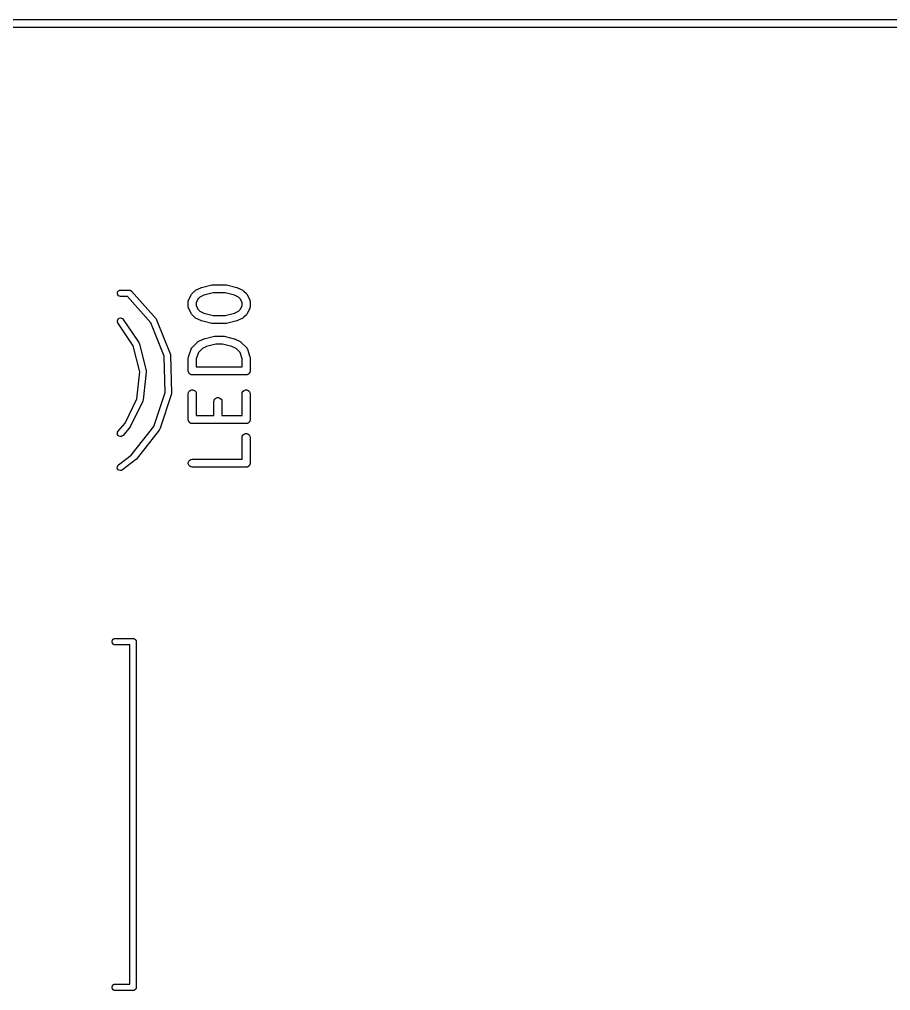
# Model space of a CAD drawing. Header units: millimetres. Extents: x 50 to 169, y 50 to 167.
# Drawn here: x 72.61 to 88.8, y 149.31 to 167.35 of the extents above; entities that cross this region are included whole.
import ezdxf

# ---------------------------------------------------------------- set-up
doc = ezdxf.new("R2010")
doc.units = ezdxf.units.MM
doc.layers.add('BLACK', color=7, linetype='Continuous')

# ---------------------------------------------------------------- blocks, each defined once
blk = doc.blocks.new('hhskb2-Edge.Cuts')
at = {"layer": 'BLACK'}
for p, q in [((36.9, -19.425), (156.1, -19.425)), ((156.025, -19.575), (36.975, -19.575))]:
    blk.add_line(p, q, dxfattribs=at)
blk = doc.blocks.new('hhskb2-F.SilkS')
at = {"layer": 'BLACK'}
for p, q in [((61.3209, -24.4996), (61.328, -24.48)), ((61.3209, -24.5204), (61.3209, -24.4996)), ((61.328, -24.54), (61.3209, -24.5204)), ((61.328, -24.48), (61.3414, -24.464)), ((61.3414, -24.464), (61.3595, -24.4536)), ((61.3595, -24.4536), (61.38, -24.45)), ((61.38, -24.45), (61.536, -24.45)), ((61.536, -24.45), (61.5403, -24.4508)), ((61.5403, -24.4508), (61.5443, -24.4506)), ((61.5443, -24.4506), (61.5495, -24.4524)), ((61.5495, -24.4524), (61.5565, -24.4536)), ((61.5565, -24.4536), (61.561, -24.4562)), ((61.561, -24.4562), (61.564, -24.4572)), ((61.564, -24.4572), (61.5675, -24.46)), ((61.5675, -24.46), (61.5746, -24.464)), ((61.5746, -24.464), (61.5784, -24.4686)), ((61.5784, -24.4686), (61.5804, -24.4701)), ((61.5804, -24.4701), (62.0394, -24.9868)), ((62.6929, -24.5365), (62.7001, -24.5268)), ((62.7001, -24.5268), (62.707, -24.517)), ((62.707, -24.517), (62.7546, -24.4693)), ((62.7546, -24.4693), (62.7644, -24.4625)), ((62.7644, -24.4625), (62.7741, -24.4553)), ((62.7741, -24.4553), (62.8693, -24.4077)), ((62.8693, -24.4077), (62.8772, -24.4053)), ((62.8772, -24.4053), (62.8847, -24.402)), ((62.8847, -24.402), (63.0751, -24.3544)), ((63.1026, -24.5021), (62.929, -24.5455)), ((63.0751, -24.3544), (63.0843, -24.3537)), ((63.0843, -24.3537), (63.0933, -24.3521)), ((63.0933, -24.3521), (63.3314, -24.3521)), ((63.3222, -24.5021), (63.1026, -24.5021)), ((63.4957, -24.5455), (63.3222, -24.5021)), ((63.3314, -24.3521), (63.3405, -24.3537)), ((63.3405, -24.3537), (63.3496, -24.3544)), ((63.3496, -24.3544), (63.5401, -24.402)), ((63.5401, -24.402), (63.5476, -24.4053)), ((63.5476, -24.4053), (63.5554, -24.4077)), ((63.5554, -24.4077), (63.6507, -24.4553)), ((63.6507, -24.4553), (63.6603, -24.4625)), ((63.6603, -24.4625), (63.6702, -24.4693)), ((63.6702, -24.4693), (63.7178, -24.517)), ((63.7178, -24.517), (63.7247, -24.5268)), ((63.7247, -24.5268), (63.7318, -24.5365)), ((61.3414, -24.556), (61.328, -24.54)), ((61.3595, -24.5664), (61.3414, -24.556)), ((61.38, -24.57), (61.3595, -24.5664)), ((61.5086, -24.57), (61.38, -24.57)), ((61.9427, -25.0586), (61.5086, -24.57)), ((62.6374, -24.6652), (62.6381, -24.661)), ((62.6374, -24.7605), (62.6374, -24.6652)), ((62.6379, -24.6567), (62.6404, -24.6482)), ((62.6381, -24.661), (62.6379, -24.6567)), ((62.6404, -24.6482), (62.6419, -24.6396)), ((62.6419, -24.6396), (62.6441, -24.6358)), ((62.6441, -24.6358), (62.6453, -24.6317)), ((62.6453, -24.6317), (62.6929, -24.5365)), ((62.8216, -24.6144), (62.7874, -24.6829)), ((62.7874, -24.6829), (62.7874, -24.7428)), ((62.852, -24.584), (62.8216, -24.6144)), ((62.929, -24.5455), (62.852, -24.584)), ((63.5727, -24.584), (63.4957, -24.5455)), ((63.6031, -24.6144), (63.5727, -24.584)), ((63.6374, -24.6829), (63.6031, -24.6144)), ((63.6374, -24.7428), (63.6374, -24.6829)), ((63.7318, -24.5365), (63.7795, -24.6317)), ((63.7795, -24.6317), (63.7807, -24.6358)), ((63.7807, -24.6358), (63.7829, -24.6396)), ((63.7829, -24.6396), (63.7844, -24.6482)), ((63.7844, -24.6482), (63.7869, -24.6567)), ((63.7869, -24.6567), (63.7866, -24.661)), ((63.7866, -24.661), (63.7874, -24.6652)), ((63.7874, -24.6652), (63.7874, -24.7605)), ((62.6381, -24.7647), (62.6374, -24.7605)), ((62.6379, -24.7691), (62.6381, -24.7647)), ((62.6404, -24.7775), (62.6379, -24.7691)), ((62.6419, -24.7861), (62.6404, -24.7775)), ((62.6441, -24.7899), (62.6419, -24.7861)), ((62.6453, -24.794), (62.6441, -24.7899)), ((62.6929, -24.8893), (62.6453, -24.794)), ((62.7874, -24.7428), (62.8216, -24.8113)), ((62.8216, -24.8113), (62.852, -24.8417)), ((62.852, -24.8417), (62.929, -24.8802)), ((62.929, -24.8802), (63.1026, -24.9236)), ((63.3222, -24.9236), (63.4957, -24.8802)), ((63.4957, -24.8802), (63.5727, -24.8417)), ((63.5727, -24.8417), (63.6031, -24.8113)), ((63.6031, -24.8113), (63.6374, -24.7428)), ((63.7795, -24.794), (63.7318, -24.8893)), ((63.7807, -24.7899), (63.7795, -24.794)), ((63.7829, -24.7861), (63.7807, -24.7899)), ((63.7844, -24.7775), (63.7829, -24.7861)), ((63.7869, -24.7691), (63.7844, -24.7775)), ((63.7874, -24.7605), (63.7866, -24.7647)), ((63.7866, -24.7647), (63.7869, -24.7691)), ((61.3203, -25.0227), (61.3261, -25.0027)), ((61.3218, -25.0435), (61.3203, -25.0227)), ((61.3302, -25.0625), (61.3218, -25.0435)), ((61.3261, -25.0027), (61.3384, -24.9858)), ((61.6152, -25.4859), (61.3302, -25.0625)), ((61.3384, -24.9858), (61.3556, -24.9742)), ((61.3556, -24.9742), (61.3759, -24.9692)), ((61.3759, -24.9692), (61.3966, -24.9714)), ((61.3966, -24.9714), (61.4153, -24.9805)), ((61.4153, -24.9805), (61.4298, -24.9955)), ((61.4298, -24.9955), (61.7207, -25.4277)), ((62.1895, -25.6814), (61.9427, -25.0586)), ((62.0394, -24.9868), (62.0394, -24.9868)), ((62.0394, -24.9868), (62.0503, -25.0045)), ((62.0503, -25.0045), (62.305, -25.647)), ((62.7001, -24.8989), (62.6929, -24.8893)), ((62.707, -24.9087), (62.7001, -24.8989)), ((62.7546, -24.9564), (62.707, -24.9087)), ((62.7644, -24.9633), (62.7546, -24.9564)), ((62.7741, -24.9704), (62.7644, -24.9633)), ((62.8693, -25.018), (62.7741, -24.9704)), ((62.8772, -25.0204), (62.8693, -25.018)), ((62.8847, -25.0237), (62.8772, -25.0204)), ((63.0751, -25.0713), (62.8847, -25.0237)), ((63.1026, -24.9236), (63.3222, -24.9236)), ((63.5401, -25.0237), (63.3496, -25.0713)), ((63.5476, -25.0204), (63.5401, -25.0237)), ((63.5554, -25.018), (63.5476, -25.0204)), ((63.6507, -24.9704), (63.5554, -25.018)), ((63.6603, -24.9633), (63.6507, -24.9704)), ((63.6702, -24.9564), (63.6603, -24.9633)), ((63.7178, -24.9087), (63.6702, -24.9564)), ((63.7247, -24.8989), (63.7178, -24.9087)), ((63.7318, -24.8893), (63.7247, -24.8989)), ((63.0843, -25.072), (63.0751, -25.0713)), ((63.0933, -25.0736), (63.0843, -25.072)), ((63.3314, -25.0736), (63.0933, -25.0736)), ((63.3405, -25.072), (63.3314, -25.0736)), ((63.3496, -25.0713), (63.3405, -25.072)), ((61.7207, -25.4277), (61.7207, -25.4277)), ((61.7207, -25.4277), (61.724, -25.4352)), ((62.707, -25.517), (62.8022, -25.4217)), ((62.8022, -25.4217), (62.812, -25.4148)), ((62.812, -25.4148), (62.8217, -25.4077)), ((62.8217, -25.4077), (62.9169, -25.3601)), ((62.9169, -25.3601), (62.9248, -25.3577)), ((62.9248, -25.3577), (62.9323, -25.3544)), ((62.9323, -25.3544), (63.1228, -25.3068)), ((63.1228, -25.3068), (63.1319, -25.3061)), ((63.1319, -25.3061), (63.141, -25.3045)), ((63.141, -25.3045), (63.2838, -25.3045)), ((63.2838, -25.3045), (63.2928, -25.3061)), ((63.2928, -25.3061), (63.302, -25.3068)), ((63.302, -25.3068), (63.4925, -25.3544)), ((63.4925, -25.3544), (63.5, -25.3577)), ((63.5, -25.3577), (63.5078, -25.3601)), ((63.5078, -25.3601), (63.6031, -25.4077)), ((63.6031, -25.4077), (63.6127, -25.4148)), ((63.6127, -25.4148), (63.6226, -25.4217)), ((63.6226, -25.4217), (63.7178, -25.517)), ((61.7357, -25.971), (61.6152, -25.4859)), ((61.724, -25.4352), (61.7283, -25.4449)), ((61.7283, -25.4449), (61.7291, -25.4467)), ((61.7291, -25.4467), (61.8547, -25.9523)), ((62.6412, -25.6891), (62.6888, -25.5463)), ((62.6888, -25.5463), (62.6909, -25.5425)), ((62.6909, -25.5425), (62.692, -25.5383)), ((62.692, -25.5383), (62.6971, -25.5311)), ((62.6971, -25.5311), (62.7013, -25.5234)), ((62.7013, -25.5234), (62.7045, -25.5205)), ((62.7045, -25.5205), (62.707, -25.517)), ((62.8997, -25.5364), (62.8256, -25.6105)), ((62.9767, -25.4979), (62.8997, -25.5364)), ((63.1502, -25.4545), (62.9767, -25.4979)), ((63.2746, -25.4545), (63.1502, -25.4545)), ((63.4481, -25.4979), (63.2746, -25.4545)), ((63.5251, -25.5364), (63.4481, -25.4979)), ((63.5992, -25.6105), (63.5251, -25.5364)), ((63.7178, -25.517), (63.7203, -25.5205)), ((63.7203, -25.5205), (63.7235, -25.5234)), ((63.7235, -25.5234), (63.7277, -25.5311)), ((63.7277, -25.5311), (63.7327, -25.5383)), ((63.7327, -25.5383), (63.7339, -25.5425)), ((63.7339, -25.5425), (63.7359, -25.5463)), ((63.7359, -25.5463), (63.7835, -25.6891)), ((62.2085, -26.3511), (62.1895, -25.6814)), ((62.305, -25.647), (62.3092, -25.6674)), ((62.3092, -25.6674), (62.3092, -25.6675)), ((62.3092, -25.6675), (62.3287, -26.3583)), ((62.6374, -25.7129), (62.6395, -25.701)), ((62.6374, -25.951), (62.6374, -25.7129)), ((62.6395, -25.701), (62.6412, -25.6891)), ((62.8256, -25.6105), (62.7874, -25.725)), ((62.7874, -25.725), (62.7874, -25.876)), ((63.6374, -25.725), (63.5992, -25.6105)), ((63.6374, -25.876), (63.6374, -25.725)), ((63.7835, -25.6891), (63.7853, -25.701)), ((63.7853, -25.701), (63.7874, -25.7129)), ((63.7874, -25.7129), (63.7874, -25.951)), ((61.8547, -25.9523), (61.8561, -25.9731)), ((62.6385, -25.9574), (62.6374, -25.951)), ((62.6385, -25.964), (62.6385, -25.9574)), ((62.6408, -25.9701), (62.6385, -25.964)), ((62.6419, -25.9766), (62.6408, -25.9701)), ((62.7874, -25.876), (63.6374, -25.876)), ((63.784, -25.9701), (63.7829, -25.9766)), ((63.7862, -25.964), (63.784, -25.9701)), ((63.7874, -25.951), (63.7862, -25.9574)), ((63.7862, -25.9574), (63.7862, -25.964)), ((61.6829, -26.468), (61.7357, -25.971)), ((61.8561, -25.9731), (61.8012, -26.4912)), ((61.8561, -25.9731), (61.8561, -25.9731)), ((62.6452, -25.9823), (62.6419, -25.9766)), ((62.6474, -25.9885), (62.6452, -25.9823)), ((62.6516, -25.9935), (62.6474, -25.9885)), ((62.6549, -25.9992), (62.6516, -25.9935)), ((62.66, -26.0034), (62.6549, -25.9992)), ((62.6642, -26.0084), (62.66, -26.0034)), ((62.6699, -26.0117), (62.6642, -26.0084)), ((62.6749, -26.0159), (62.6699, -26.0117)), ((62.681, -26.0181), (62.6749, -26.0159)), ((62.6867, -26.0214), (62.681, -26.0181)), ((62.6932, -26.0226), (62.6867, -26.0214)), ((62.6994, -26.0248), (62.6932, -26.0226)), ((62.7059, -26.0248), (62.6994, -26.0248)), ((62.7124, -26.026), (62.7059, -26.0248)), ((63.7124, -26.026), (62.7124, -26.026)), ((63.7188, -26.0248), (63.7124, -26.026)), ((63.7254, -26.0248), (63.7188, -26.0248)), ((63.7316, -26.0226), (63.7254, -26.0248)), ((63.738, -26.0214), (63.7316, -26.0226)), ((63.7437, -26.0181), (63.738, -26.0214)), ((63.7499, -26.0159), (63.7437, -26.0181)), ((63.7549, -26.0117), (63.7499, -26.0159)), ((63.7606, -26.0084), (63.7549, -26.0117)), ((63.7648, -26.0034), (63.7606, -26.0084)), ((63.7698, -25.9992), (63.7648, -26.0034)), ((63.7731, -25.9935), (63.7698, -25.9992)), ((63.7773, -25.9885), (63.7731, -25.9935)), ((63.7796, -25.9823), (63.7773, -25.9885)), ((63.7829, -25.9766), (63.7796, -25.9823)), ((62.6549, -26.3313), (62.6749, -26.3146)), ((62.6749, -26.3146), (62.6994, -26.3057)), ((62.6994, -26.3057), (62.7254, -26.3057)), ((62.7254, -26.3057), (62.7499, -26.3146)), ((62.7499, -26.3146), (62.7698, -26.3313)), ((63.6549, -26.3313), (63.6749, -26.3146)), ((63.6749, -26.3146), (63.6994, -26.3057)), ((63.6994, -26.3057), (63.7254, -26.3057)), ((63.7254, -26.3057), (63.7499, -26.3146)), ((63.7499, -26.3146), (63.7698, -26.3313)), ((61.462, -26.9199), (61.6829, -26.468)), ((61.7954, -26.5112), (61.5666, -26.9792)), ((61.8012, -26.4912), (61.7954, -26.5112)), ((61.7954, -26.5112), (61.7954, -26.5112)), ((61.9972, -26.9869), (62.2085, -26.3511)), ((62.3257, -26.3789), (62.1078, -27.0348)), ((62.3287, -26.3583), (62.3257, -26.3789)), ((62.6374, -26.3795), (62.6419, -26.3539)), ((62.6374, -26.8557), (62.6374, -26.3795)), ((62.6419, -26.3539), (62.6549, -26.3313)), ((62.7698, -26.3313), (62.7829, -26.3539)), ((62.7829, -26.3539), (62.7874, -26.3795)), ((62.7874, -26.3795), (62.7874, -26.7807)), ((63.1136, -26.5224), (63.1181, -26.4967)), ((63.1181, -26.4967), (63.1311, -26.4742)), ((63.1311, -26.4742), (63.1511, -26.4574)), ((63.1511, -26.4574), (63.1755, -26.4485)), ((63.1755, -26.4485), (63.2016, -26.4485)), ((63.2016, -26.4485), (63.2261, -26.4574)), ((63.2261, -26.4574), (63.246, -26.4742)), ((63.246, -26.4742), (63.259, -26.4967)), ((63.259, -26.4967), (63.2636, -26.5224)), ((63.6374, -26.3795), (63.6419, -26.3539)), ((63.6374, -26.7807), (63.6374, -26.3795)), ((63.6419, -26.3539), (63.6549, -26.3313)), ((63.7698, -26.3313), (63.7829, -26.3539)), ((63.7829, -26.3539), (63.7874, -26.3795)), ((63.7874, -26.3795), (63.7874, -26.8557)), ((63.1136, -26.7807), (63.1136, -26.5224)), ((63.2636, -26.5224), (63.2636, -26.7807)), ((62.6385, -26.8622), (62.6374, -26.8557)), ((62.6385, -26.8687), (62.6385, -26.8622)), ((62.6408, -26.8749), (62.6385, -26.8687)), ((62.7874, -26.7807), (63.1136, -26.7807)), ((63.2636, -26.7807), (63.6374, -26.7807)), ((63.7862, -26.8687), (63.784, -26.8749)), ((63.7874, -26.8557), (63.7862, -26.8622)), ((63.7862, -26.8622), (63.7862, -26.8687)), ((61.3339, -27.0726), (61.462, -26.9199)), ((61.5586, -26.9914), (61.4258, -27.1497)), ((61.5623, -26.9851), (61.5586, -26.9914)), ((61.5666, -26.9792), (61.5623, -26.9851)), ((61.5794, -27.5144), (61.9972, -26.9869)), ((62.1058, -27.0384), (62.0979, -27.0531)), ((62.1078, -27.0348), (62.1058, -27.0384)), ((62.1078, -27.0348), (62.1078, -27.0348)), ((62.6419, -26.8814), (62.6408, -26.8749)), ((62.6452, -26.887), (62.6419, -26.8814)), ((62.6474, -26.8932), (62.6452, -26.887)), ((62.6516, -26.8982), (62.6474, -26.8932)), ((62.6549, -26.9039), (62.6516, -26.8982)), ((62.66, -26.9081), (62.6549, -26.9039)), ((62.6642, -26.9132), (62.66, -26.9081)), ((62.6699, -26.9164), (62.6642, -26.9132)), ((62.6749, -26.9207), (62.6699, -26.9164)), ((62.681, -26.9229), (62.6749, -26.9207)), ((62.6867, -26.9262), (62.681, -26.9229)), ((62.6932, -26.9273), (62.6867, -26.9262)), ((62.6994, -26.9296), (62.6932, -26.9273)), ((62.7059, -26.9296), (62.6994, -26.9296)), ((62.7124, -26.9307), (62.7059, -26.9296)), ((63.7124, -26.9307), (62.7124, -26.9307)), ((63.7188, -26.9296), (63.7124, -26.9307)), ((63.7254, -26.9296), (63.7188, -26.9296)), ((63.7316, -26.9273), (63.7254, -26.9296)), ((63.738, -26.9262), (63.7316, -26.9273)), ((63.7437, -26.9229), (63.738, -26.9262)), ((63.7499, -26.9207), (63.7437, -26.9229)), ((63.7549, -26.9164), (63.7499, -26.9207)), ((63.7606, -26.9132), (63.7549, -26.9164)), ((63.7648, -26.9081), (63.7606, -26.9132)), ((63.7698, -26.9039), (63.7648, -26.9081)), ((63.7731, -26.8982), (63.7698, -26.9039)), ((63.7773, -26.8932), (63.7731, -26.8982)), ((63.7796, -26.887), (63.7773, -26.8932)), ((63.7829, -26.8814), (63.7796, -26.887)), ((63.784, -26.8749), (63.7829, -26.8814)), ((61.3198, -27.1111), (61.3235, -27.0906)), ((61.3235, -27.1316), (61.3198, -27.1111)), ((61.3235, -27.0906), (61.3339, -27.0726)), ((61.3339, -27.1497), (61.3235, -27.1316)), ((61.3498, -27.1631), (61.3339, -27.1497)), ((61.3694, -27.1702), (61.3498, -27.1631)), ((61.3903, -27.1702), (61.3694, -27.1702)), ((61.4098, -27.1631), (61.3903, -27.1702)), ((61.4258, -27.1497), (61.4098, -27.1631)), ((62.0979, -27.0531), (61.6688, -27.5949)), ((62.0979, -27.0531), (62.0979, -27.0531)), ((63.6374, -27.189), (63.6419, -27.1634)), ((63.6374, -27.5902), (63.6374, -27.189)), ((63.6419, -27.1634), (63.6549, -27.1408)), ((63.6549, -27.1408), (63.6749, -27.1241)), ((63.6749, -27.1241), (63.6994, -27.1152)), ((63.6994, -27.1152), (63.7254, -27.1152)), ((63.7254, -27.1152), (63.7499, -27.1241)), ((63.7499, -27.1241), (63.7698, -27.1408)), ((63.7698, -27.1408), (63.7829, -27.1634)), ((63.7829, -27.1634), (63.7874, -27.189)), ((63.7874, -27.189), (63.7874, -27.6652)), ((61.3423, -27.6946), (61.5794, -27.5144)), ((62.6867, -27.5948), (62.7124, -27.5902)), ((62.7124, -27.5902), (63.6374, -27.5902)), ((61.3191, -27.7499), (61.3201, -27.7291)), ((61.3253, -27.7698), (61.3191, -27.7499)), ((61.3201, -27.7291), (61.3282, -27.7098)), ((61.3379, -27.7864), (61.3253, -27.7698)), ((61.3282, -27.7098), (61.3423, -27.6946)), ((61.658, -27.6054), (61.4149, -27.7901)), ((61.6632, -27.5999), (61.658, -27.6054)), ((61.6688, -27.5949), (61.6632, -27.5999)), ((62.6385, -27.6522), (62.6474, -27.6277)), ((62.6385, -27.6783), (62.6385, -27.6522)), ((62.6474, -27.7027), (62.6385, -27.6783)), ((62.6474, -27.6277), (62.6642, -27.6078)), ((62.6642, -27.7227), (62.6474, -27.7027)), ((62.6642, -27.6078), (62.6867, -27.5948)), ((62.6867, -27.7357), (62.6642, -27.7227)), ((62.7124, -27.7402), (62.6867, -27.7357)), ((63.7124, -27.7402), (62.7124, -27.7402)), ((63.7188, -27.7391), (63.7124, -27.7402)), ((63.7254, -27.7391), (63.7188, -27.7391)), ((63.7316, -27.7369), (63.7254, -27.7391)), ((63.738, -27.7357), (63.7316, -27.7369)), ((63.7437, -27.7324), (63.738, -27.7357)), ((63.7499, -27.7302), (63.7437, -27.7324)), ((63.7549, -27.726), (63.7499, -27.7302)), ((63.7606, -27.7227), (63.7549, -27.726)), ((63.7648, -27.7177), (63.7606, -27.7227)), ((63.7698, -27.7134), (63.7648, -27.7177)), ((63.7731, -27.7078), (63.7698, -27.7134)), ((63.7773, -27.7027), (63.7731, -27.7078)), ((63.7796, -27.6966), (63.7773, -27.7027)), ((63.7829, -27.6909), (63.7796, -27.6966)), ((63.784, -27.6844), (63.7829, -27.6909)), ((63.7862, -27.6783), (63.784, -27.6844)), ((63.7874, -27.6652), (63.7862, -27.6717)), ((63.7862, -27.6717), (63.7862, -27.6783)), ((61.3554, -27.7977), (61.3379, -27.7864)), ((61.3757, -27.8023), (61.3554, -27.7977)), ((61.3964, -27.7996), (61.3757, -27.8023)), ((61.4149, -27.7901), (61.3964, -27.7996)), ((61.2209, -30.9696), (61.228, -30.95)), ((61.2209, -30.9904), (61.2209, -30.9696)), ((61.228, -31.01), (61.2209, -30.9904)), ((61.228, -30.95), (61.2414, -30.934)), ((61.2414, -31.026), (61.228, -31.01)), ((61.2414, -30.934), (61.2595, -30.9236)), ((61.2595, -30.9236), (61.28, -30.92)), ((61.28, -30.92), (61.61, -30.92)), ((61.61, -30.92), (61.6152, -30.9209)), ((61.6152, -30.9209), (61.6204, -30.9209)), ((61.6204, -30.9209), (61.6253, -30.9227)), ((61.6253, -30.9227), (61.6305, -30.9236)), ((61.6305, -30.9236), (61.6351, -30.9262)), ((61.6351, -30.9262), (61.64, -30.928)), ((61.64, -30.928), (61.644, -30.9314)), ((61.644, -30.9314), (61.6486, -30.934)), ((61.6486, -30.934), (61.6519, -30.9381)), ((61.6519, -30.9381), (61.656, -30.9414)), ((61.656, -30.9414), (61.6586, -30.946)), ((61.6586, -30.946), (61.662, -30.95)), ((61.662, -30.95), (61.6638, -30.9549)), ((61.6638, -30.9549), (61.6664, -30.9595)), ((61.6664, -30.9595), (61.6673, -30.9647)), ((61.6673, -30.9647), (61.6691, -30.9696)), ((61.6691, -30.9696), (61.6691, -30.9748)), ((61.6691, -30.9748), (61.67, -30.98)), ((61.67, -30.98), (61.67, -37.4)), ((61.2595, -31.0364), (61.2414, -31.026)), ((61.28, -31.04), (61.2595, -31.0364)), ((61.55, -31.04), (61.28, -31.04)), ((61.55, -37.34), (61.55, -31.04)), ((61.2209, -37.3896), (61.228, -37.37)), ((61.2209, -37.4104), (61.2209, -37.3896)), ((61.228, -37.43), (61.2209, -37.4104)), ((61.228, -37.37), (61.2414, -37.354)), ((61.2414, -37.446), (61.228, -37.43)), ((61.2414, -37.354), (61.2595, -37.3436)), ((61.2595, -37.4564), (61.2414, -37.446)), ((61.2595, -37.3436), (61.28, -37.34)), ((61.28, -37.46), (61.2595, -37.4564)), ((61.28, -37.34), (61.55, -37.34)), ((61.61, -37.46), (61.28, -37.46)), ((61.6152, -37.4591), (61.61, -37.46)), ((61.6204, -37.4591), (61.6152, -37.4591)), ((61.6253, -37.4573), (61.6204, -37.4591)), ((61.6305, -37.4564), (61.6253, -37.4573)), ((61.6351, -37.4538), (61.6305, -37.4564)), ((61.64, -37.452), (61.6351, -37.4538)), ((61.644, -37.4486), (61.64, -37.452)), ((61.6486, -37.446), (61.644, -37.4486)), ((61.6519, -37.4419), (61.6486, -37.446)), ((61.656, -37.4386), (61.6519, -37.4419)), ((61.6586, -37.434), (61.656, -37.4386)), ((61.662, -37.43), (61.6586, -37.434)), ((61.6638, -37.4251), (61.662, -37.43)), ((61.6664, -37.4205), (61.6638, -37.4251)), ((61.6673, -37.4153), (61.6664, -37.4205)), ((61.6691, -37.4104), (61.6673, -37.4153)), ((61.67, -37.4), (61.6691, -37.4052)), ((61.6691, -37.4052), (61.6691, -37.4104))]:
    blk.add_line(p, q, dxfattribs=at)

msp = doc.modelspace()

# ---------------------------------------------------------------- block references
for name in ['hhskb2-Edge.Cuts', 'hhskb2-F.SilkS']:
    msp.add_blockref(name, (13.113, 186.774))

doc.saveas('drawing.dxf')
